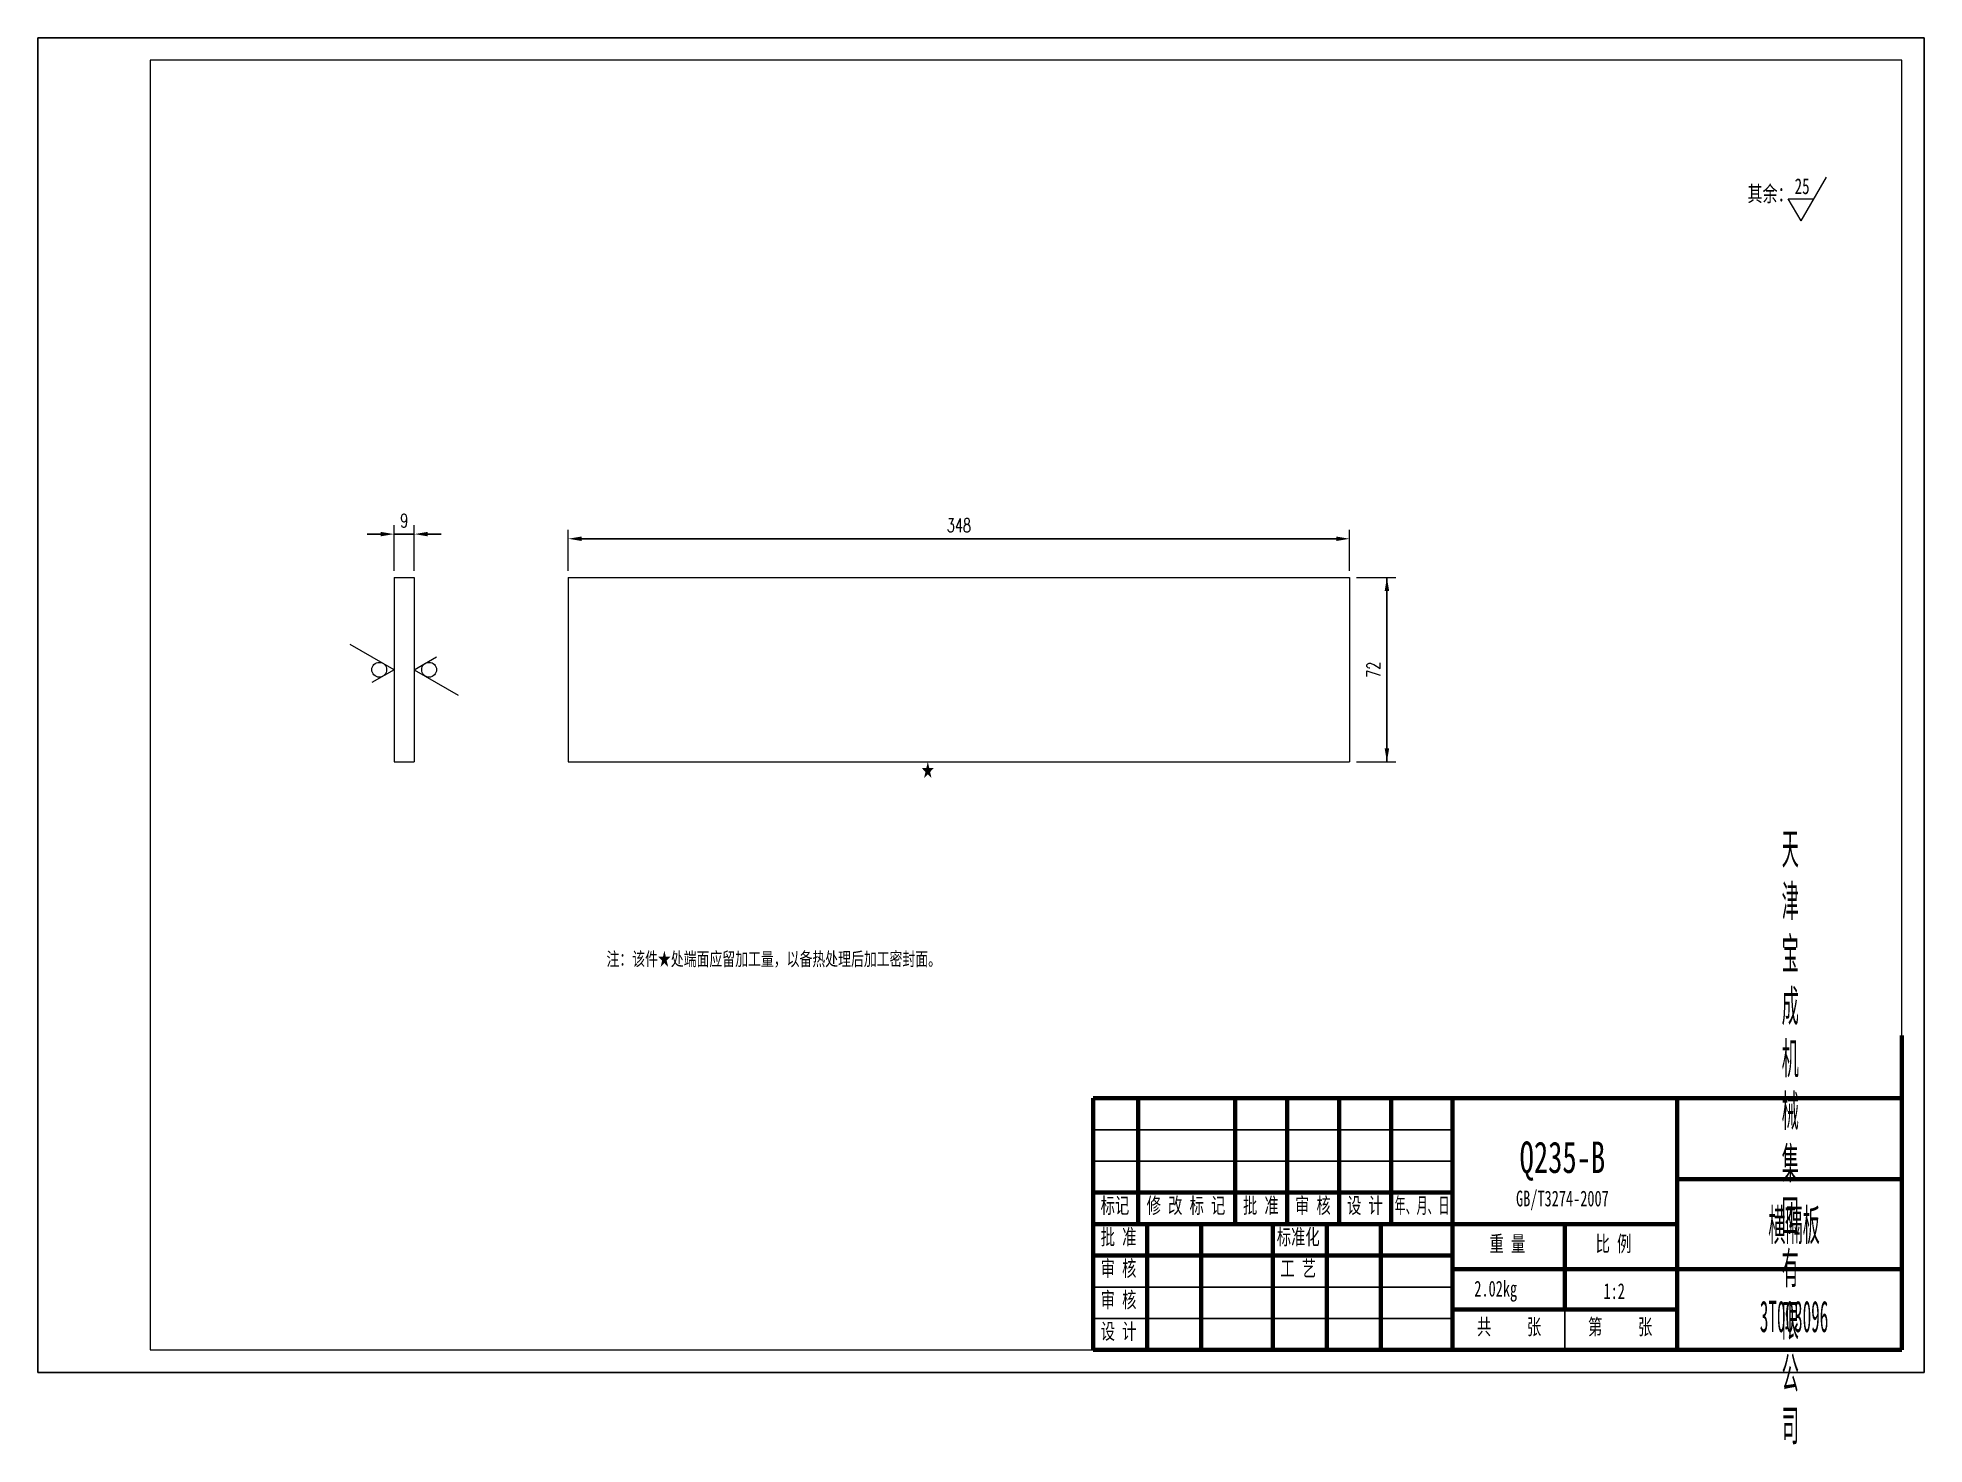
# Model space of a CAD drawing. Header units: millimetres. Extents: x 0 to 840, y -32 to 594.
import ezdxf

# ---------------------------------------------------------------- set-up
doc = ezdxf.new("R2010")
doc.units = ezdxf.units.MM
doc.header["$PDSIZE"] = -3
doc.linetypes.add('EB_DASH', pattern=[6, 3, -3])
doc.linetypes.add('EB_DASHDOT', pattern=[39, 30, -3, 3, -3])
for name, color, linetype, lineweight in [('尺寸线', 4, 'Continuous', 9), ('标注线', 4, 'Continuous', 5), ('点划线', 1, 'EB_DASHDOT', 5), ('粗线', 7, 'Continuous', 15), ('虚线', 2, 'EB_DASH', 5)]:
    doc.layers.add(name, color=color, linetype=linetype, lineweight=lineweight)
doc.layers.add('边框', color=7, linetype='Continuous', plot=False)
doc.styles.get("Standard").update_dxf_attribs({"font": 'romans.shx', "width": 0.7, "height": 6})
doc.styles.add('TextStyle1', font='SIMFANG.TTF', dxfattribs={"width": 0.510669})
doc.styles.add('UserTxtStyle4', font='SIMFANG.TTF', dxfattribs={"width": 0.667})
doc.styles.add('机械', font='SIMFANG.TTF', dxfattribs={"width": 0.4})
doc.styles.add('标准', font='simsun.ttc', dxfattribs={"width": 0.667})
doc.dimstyles.new('标准', dxfattribs={"dimscale": 2, "dimtxt": 3, "dimasz": 3, "dimexe": 2, "dimexo": 1.5, "dimgap": 1.5, "dimtad": 1, "dimdec": 1, "dimzin": 12, "dimdsep": 46, "dimtxsty": 'Standard', "dimcen": 0, "dimdle": 6, "dimclrd": 256, "dimclre": 256, "dimclrt": 256, "dimadec": 1, "dimazin": 3, "dimtfac": 1, "dimtdec": 1, "dimtmove": 0, "dimatfit": 0, "dimfxl": 0, "dimtolj": 1, "dimtzin": 0, "dimlwe": -1, "dimarcsym": 0})

# ---------------------------------------------------------------- blocks, each defined once
blk = doc.blocks.new('CAXBLOCK70', base_point=(25, -87.5))
at = {"layer": '粗线', "color": 0, "linetype": 'Continuous', "lineweight": 70}
for p, q in [((205, -87.5), (205, -73.5)), ((205, -73.5), (205, -87.5))]:
    blk.add_line(p, q, dxfattribs=at)
blk = doc.blocks.new('*D624')
at = {"layer": 'Defpoints', "linetype": 'ByBlock'}
for p in [(236.15, 353.72), (584.15, 353.72)]:
    blk.add_point(p, dxfattribs=at)
at = {"layer": '尺寸线', "linetype": 'ByBlock'}
for p, q in [((236.15, 356.72), (236.15, 375.02)), ((584.15, 356.72), (584.15, 375.02))]:
    blk.add_line(p, q, dxfattribs=at)
at = {"layer": '尺寸线', "linetype": 'ByBlock', "lineweight": -2}
blk.add_line((242.15, 371.02), (578.15, 371.02), dxfattribs=at)
at = {"layer": '尺寸线', "linetype": 'ByBlock'}
for points in [[(236.15, 371.02), (242.15, 370.02), (242.15, 372.02)], [(584.15, 371.02), (578.15, 370.02), (578.15, 372.02)]]:
    blk.add_solid(points, dxfattribs=at)
at = {"layer": '尺寸线', "linetype": 'ByBlock', "insert": (410.15, 377.02), "char_height": 6, "attachment_point": 5}
blk.add_mtext('\\A1;348', dxfattribs=at)
blk = doc.blocks.new('*D629')
at = {"layer": 'Defpoints', "linetype": 'ByBlock'}
for p in [(584.15, 353.72), (584.15, 271.72)]:
    blk.add_point(p, dxfattribs=at)
at = {"layer": '尺寸线', "linetype": 'ByBlock', "lineweight": -2}
for p, q in [((584.15, 353.72), (584.15, 353.72)), ((600.74, 353.72), (600.74, 271.72))]:
    blk.add_line(p, q, dxfattribs=at)
at = {"layer": '尺寸线', "linetype": 'ByBlock'}
for p, q in [((587.15, 353.72), (604.74, 353.72)), ((587.15, 271.72), (604.74, 271.72))]:
    blk.add_line(p, q, dxfattribs=at)
for points in [[(600.74, 353.72), (599.74, 347.72), (601.74, 347.72)], [(600.74, 271.72), (599.74, 277.72), (601.74, 277.72)]]:
    blk.add_solid(points, dxfattribs=at)
at = {"layer": '尺寸线', "linetype": 'ByBlock', "insert": (594.74, 312.72), "char_height": 6, "attachment_point": 5, "rotation": 90}
blk.add_mtext('72', dxfattribs=at)
blk = doc.blocks.new('*D627')
at = {"layer": 'Defpoints', "linetype": 'ByBlock'}
for p in [(158.67, 353.72), (167.67, 353.72)]:
    blk.add_point(p, dxfattribs=at)
at = {"layer": '尺寸线', "linetype": 'ByBlock', "lineweight": -2}
for p, q in [((152.67, 373.09), (146.67, 373.09)), ((158.67, 373.09), (167.67, 373.09)), ((179.67, 373.09), (173.67, 373.09))]:
    blk.add_line(p, q, dxfattribs=at)
at = {"layer": '尺寸线', "linetype": 'ByBlock'}
for p, q in [((158.67, 356.72), (158.67, 377.09)), ((167.67, 356.72), (167.67, 377.09))]:
    blk.add_line(p, q, dxfattribs=at)
for points in [[(158.67, 373.09), (152.67, 372.09), (152.67, 374.09)], [(167.67, 373.09), (173.67, 372.09), (173.67, 374.09)]]:
    blk.add_solid(points, dxfattribs=at)
at = {"layer": '尺寸线', "linetype": 'ByBlock', "insert": (163.17, 379.09), "char_height": 6, "attachment_point": 5}
blk.add_mtext('\\A1;9', dxfattribs=at)

msp = doc.modelspace()

# ---------------------------------------------------------------- linework, layer by layer
at = {"layer": '尺寸线'}
for centre in [(152.06, 312.72), (174.28, 312.72)]:
    msp.add_circle(centre, 3.3, dxfattribs=at)
at = {"layer": '标注线'}
for p, q in [((785.16, 512.46), (796.43, 531.98)), ((779.43, 522.37), (790.88, 522.37)), ((785.16, 512.46), (779.43, 522.37)), ((158.67, 312.72), (139.15, 323.99)), ((158.67, 312.72), (148.76, 307)), ((167.67, 312.72), (177.58, 318.45)), ((167.67, 312.72), (187.19, 301.45))]:
    msp.add_line(p, q, dxfattribs=at)
at = {"layer": '点划线', "linetype": 'Continuous', "lineweight": 25}
for p, q in [((630, 108), (470, 108)), ((630, 94), (470, 94)), ((630, 38), (470, 38)), ((630, 24), (470, 24))]:
    msp.add_line(p, q, dxfattribs=at)
at = {"layer": '粗线'}
for p, q in [((830, 584), (50, 584)), ((50, 584), (50, 10)), ((830, 10), (830, 584)), ((50, 10), (830, 10))]:
    msp.add_line(p, q, dxfattribs=at)
at = {"layer": '粗线', "ltscale": 100}
for p, q in [((158.67, 353.72), (158.67, 271.72)), ((158.67, 353.72), (167.67, 353.72)), ((167.67, 353.72), (167.67, 271.72)), ((236.15, 353.72), (584.15, 353.72)), ((236.15, 353.72), (236.15, 271.72)), ((584.15, 353.72), (584.15, 271.72)), ((158.67, 271.72), (167.67, 271.72)), ((236.15, 271.72), (584.15, 271.72))]:
    msp.add_line(p, q, dxfattribs=at)
at = {"layer": '粗线', "linetype": 'Continuous', "lineweight": 70}
for p, q in [((470, 122), (830, 122)), ((470, 122), (470, 10)), ((490, 66), (490, 122)), ((533.17, 66), (533.17, 122)), ((556.33, 66), (556.33, 122)), ((579.5, 66), (579.5, 122)), ((602.67, 66), (602.67, 122)), ((630, 122), (630, 10)), ((730, 10), (730, 122)), ((830, 122), (830, 10)), ((830, 86), (730, 86)), ((630, 80), (470, 80)), ((730, 66), (470, 66)), ((494, 10), (494, 66)), ((518, 10), (518, 66)), ((550, 10), (550, 66)), ((574, 10), (574, 66)), ((598, 10), (598, 66)), ((680, 66), (680, 28)), ((630, 52), (470, 52)), ((730, 46), (630, 46)), ((830, 46), (730, 46)), ((730, 28), (630, 28)), ((830, 10), (470, 10))]:
    msp.add_line(p, q, dxfattribs=at)
at = {"layer": '虚线', "linetype": 'Continuous', "lineweight": 25}
msp.add_line((680, 28), (680, 10), dxfattribs=at)
at = {"layer": '边框', "linetype": 'Continuous', "lineweight": 25}
for p, q in [((0, 0), (0, 594)), ((0, 594), (840, 594)), ((840, 594), (840, 0)), ((840, 0), (0, 0))]:
    msp.add_line(p, q, dxfattribs=at)

# ---------------------------------------------------------------- block references
at = {"layer": '粗线', "color": 0, "linetype": 'ByBlock', "lineweight": -2, "xscale": 2.000000000000004, "yscale": 2.000000000000004, "zscale": 2.000000000000004}
msp.add_blockref('CAXBLOCK70', (470, 122), dxfattribs=at)

# ---------------------------------------------------------------- texts
at = {"layer": '尺寸线', "char_height": 6, "attachment_point": 1}
for s, insert, width in [('\\fSimSun|b0|i0|c134|p0;★', (393.45, 270.99), 61.7254), ('注：该件\\fSimSun|b0|i0|c134|p0;★处端面应留加工量，以备热处理后加工密封面。', (253.25, 187), 171.9854)]:
    msp.add_mtext(s, dxfattribs=dict(at, insert=insert, width=width))
at = {"layer": '标注线', "char_height": 7, "attachment_point": 1}
for s, insert, width in [('{\\fSimSun|b0|i0|c134|p2;25}', (782.28, 531.42), 10.6386), ('\\fSimSun|b0|i0|c134|p2;其余：', (761.32, 528.08), 78.2948)]:
    msp.add_mtext(s, dxfattribs=dict(at, insert=insert, width=width))
at = {"layer": '标注线', "char_height": 14, "attachment_point": 5, "style": '机械'}
for s, insert, width in [('\\H1x;天津宝成机械集团有限公司', (780.34, 104.08), 1), ('\\fSimSun|b0|i0|c134|p0;\\H1x;横隔板', (782.03, 64.82), 83.8756), ('\\fSimSun|b0|i0|c134|p0;\\H1x;3T003096', (782.03, 24.82), 111.1435)]:
    msp.add_mtext(s, dxfattribs=dict(at, insert=insert, width=width))
at = {"layer": '标注线', "attachment_point": 5, "style": '标准'}
for s, insert, char_height in [('\\H1x;Q235-B', (678.88, 93.99), 14), ('\\H1x;GB/T3274-2007', (678.88, 76.54), 7), ('2.02kg', (649.18, 36.11), 7), ('1:2', (701.94, 36.11), 7)]:
    msp.add_mtext(s, dxfattribs=dict(at, insert=insert, char_height=char_height))
at = {"layer": '粗线', "char_height": 7, "attachment_point": 1}
for s, insert, style in [('\\fFangSong_GB2312|b0|i0|p34;标记', (473.25, 77.8), 'UserTxtStyle4'), ('{\\fFangSong_GB2312|b0|i0|c134|p34;修 改 标 记}', (493.77, 77.8), 'UserTxtStyle4'), ('{\\fFangSong_GB2312|b0|i0|c134|p34;批 准}', (536.65, 77.8), 'UserTxtStyle4'), ('{\\fFangSong_GB2312|b0|i0|c134|p34;审 核}', (559.82, 77.8), 'UserTxtStyle4'), ('{\\fFangSong_GB2312|b0|i0|c134|p34;设 计}', (582.99, 77.8), 'UserTxtStyle4'), ('\\fFangSong_GB2312|b0|i0|p34;年、月、日', (604.2, 77.8), 'TextStyle1'), ('{\\fFangSong_GB2312|b0|i0|c134|p50;批 准}', (473.3, 63.8), 'UserTxtStyle4'), ('\\fFangSong_GB2312|b0|i0|p34;标准化', (551.71, 63.8), 'UserTxtStyle4'), ('\\fFangSong_GB2312|b0|i0|p34;重 量', (646.43, 60.8), 'UserTxtStyle4'), ('\\fFangSong_GB2312|b0|i0|p34;比 例', (693.68, 60.8), 'UserTxtStyle4'), ('{\\fFangSong_GB2312|b0|i0|c134|p50;审 核}', (473.3, 49.8), 'UserTxtStyle4'), ('{\\fFangSong_GB2312|b0|i0|c134|p34;工 艺}', (553.3, 49.8), 'UserTxtStyle4'), ('{\\fFangSong_GB2312|b0|i0|c134|p34;审 核}', (473.3, 35.8), 'UserTxtStyle4'), ('{\\fFangSong_GB2312|b0|i0|c134|p34;设 计}', (473.3, 21.8), 'UserTxtStyle4'), ('{\\fFangSong_GB2312|b0|i0|c134|p34;共     张}', (640.82, 23.8), 'UserTxtStyle4'), ('{\\fFangSong_GB2312|b0|i0|c134|p34;第     张}', (690.3, 23.8), 'UserTxtStyle4')]:
    msp.add_mtext(s, dxfattribs=dict(at, insert=insert, style=style))

# ---------------------------------------------------------------- dimensions: what is measured, and where the dimension line sits
at = {"layer": '尺寸线'}
for base, p1, p2, picture, middle in [((167.67, 373.09), (158.67, 353.72), (167.67, 353.72), '*D627', (163.17, 379.09)), ((584.15, 371.02), (236.15, 353.72), (584.15, 353.72), '*D624', (410.15, 377.02))]:
    dim = msp.add_linear_dim(base=base, p1=p1, p2=p2, dimstyle='标准', override={"dimtmove": 1, "dimatfit": 3}, dxfattribs=at)
    dim.commit()
    dim.dimension.update_dxf_attribs({"geometry": picture, "text_midpoint": middle})
dim = msp.add_linear_dim(base=(600.74, 271.72), p1=(584.15, 353.72), p2=(584.15, 271.72), angle=90, text='72', dimstyle='标准', override={"dimtmove": 1, "dimatfit": 3}, dxfattribs=at)
dim.commit()
dim.dimension.update_dxf_attribs({"geometry": '*D629', "text_midpoint": (594.74, 312.72)})

doc.saveas('drawing.dxf')
